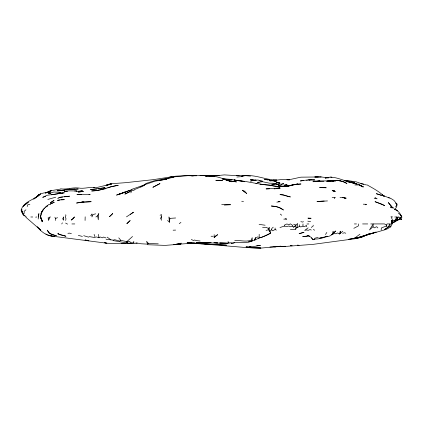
<?xml version="1.0" encoding="UTF-8"?>
<svg xmlns="http://www.w3.org/2000/svg" width="423" height="423" viewBox="0 0 423 423"><rect width="100%" height="100%" fill="white"/><g stroke="black" fill="none" stroke-linecap="round" stroke-linejoin="round"><path stroke-width="0.63" d="M293.588 224.211L296.015 225.131L295.735 225.93L296.2 227.22L297.644 227.452L297.67 223.508L293.562 227.156L292.43 226.072L292.43 225.226L290.321 223.846L288.978 224.777L286.916 223.947L284.393 225.115L284.393 226.067L279.973 227.526M306.162 225.21L306.162 225.819L304.206 226.638L302.968 226.099L302.995 223.941M392.1 222.863L395.605 221.261L397.319 219.553L396.874 219.167L396.917 216.988L394.733 216.988M85.076 220.446L85.171 216.83M161.533 220.314L161.454 214.546L160.111 215.27M373.017 226.696L373.208 223.941L369.501 229.99L373.017 226.696L374.223 227.86L376.65 226.707L377.85 227.923M389.969 226.162L390.143 223.941L387.193 223.915L386.363 225.052L386.363 225.993L387.738 227.532L389.969 226.162L390.736 226.871L386.495 229.335L359.233 237.208L348.393 239.402L359.233 237.208L376.169 232.058L359.381 237.361L369.792 233.745M55.318 220.468L55.498 218.49L54.905 217.195M169.496 222.207L169.856 218.368L168.877 216.962L169.496 222.207L167.587 220.468M38.562 217.025L38.9 213.604L38.282 215.889L38.562 217.025L38.133 219.035M381.165 230.017L381.372 227.981L386.363 225.993M358.651 223.941L358.429 225.893L353.834 228.32M220.182 243.019L227.881 243.283L228.097 241.623L229.086 243.008L231.291 242.707M401.85 216.988L401.512 216.988L400.454 214.535L401.85 216.988L401.358 219.622L400.311 219.035L400.565 217.316L399.952 218.696L391.693 223.249M391.835 223.365L392.295 220.468L392.777 220.616L391.968 222.186L392.777 220.616L391.011 216.65L392.629 216.988M65.676 220.468L65.999 218.633L65.279 217.279L65.956 215.133L65.586 214.81M394.802 209.29L396.192 207.582L396.922 205.842L396.922 203.865L396.679 205.43L395.574 206.577M295.693 229.197L296.2 227.22L295.825 229.24L290.416 229.483M252.161 241.158L248.682 241.914L254.858 240.079L255.466 237.8L258.067 236.838M397.319 219.553L398.091 216.988L399.508 217.316L399.952 218.696M27.199 206.556L27.754 204.737L29.869 204.32M130.86 192.856L131.743 190.699L134.144 190.487M24.116 215.466L22.488 213.509L21.176 210.03C23.514 201.671 33.375 200.047 39.424 195.072L36.96 196.78M41.851 211.981L41.089 213.721L41.851 211.986L40.513 216.988L42.242 221.805L40.471 216.988C40.872 212.478 43.474 208.227 47.202 205.694M254.519 239.978L255.466 237.8M234.77 240.581C240.201 240.1 245.816 242.22 251.093 240.19L252.214 237.7L252.214 240.698C245.774 244.24 238.228 241.554 231.291 243.257M97.634 215.804L98.765 213.308L98.3 219.817L97.634 215.804L95.899 216.973M390.736 226.871L392.11 223.941L391.492 220.468L392.295 220.468M160.243 219.056L161.332 216.745M61.769 223.968L62.361 222.826M397.472 218.056L398.091 216.988M43.342 209.47L41.079 213.24L43.342 209.47L44.664 208.248M392.729 221.562L393.977 220.187L394.675 220.663L396.917 216.988M325.477 234.538L326.826 232.439M387.738 227.532L384.348 229.626L387.738 227.532L390.143 223.941M311.534 238.006L312.861 239.704L313.855 239.704L314.913 238.17L318.239 237.366M400.459 214.387L400.206 214.741L398.45 213.287M90.67 215.756L91.971 213.953L91.971 216.946L92.991 214.509L95.656 213.858M113.047 240.581L127.852 243.13L132.6 243.13L133.821 241.507L133.821 243.31L137.2 243.579M331.299 234.839L332.478 234.395L335.603 230.969C332.875 233.982 329.924 237.314 325.361 236.727L327.656 236.425L321.713 238.16L319.397 238.001M47.011 206.482L48.449 204.647L50.321 204.198M214.175 237.589L215.513 236.008L217.692 234.659L214.175 237.589L214.175 234.659M391.989 222.852L392.856 221.927M273.232 227.167L271.714 228.621L271.714 229.816L272.676 230.826L275.114 229.515L276.367 230.123M258.194 238.033L261.943 237.266L270.561 233.152L270.688 232.132L268.356 229.795L268.356 228.425L269.467 227.363L269.525 230.963L270.561 233.152C265.755 236.494 259.838 237.224 254.858 240.079M33.729 199.244L38.905 194.686L40.645 193.924L38.879 194.712L36.759 196.526C40.122 192.692 45.753 192.835 50.448 191.894L46.969 192.618L50.448 191.815L47.545 192.608M45.541 207.434L47.302 205.805M126.8 242.834L126.8 241.66L132.542 236.483M25.935 209.813L24.143 211.315L24.18 213.509M393.48 207.804L393.231 208.016L391.92 206.736L388.298 202.564L391.524 206.556M342.81 231.244L339.447 234.014L337.691 232.973L335.709 233.787L334.609 233.38L332.478 234.395L333.033 231.201L333.853 232.56M179.273 223.704L180.922 222.382M58.12 233.628L58.665 233.195M398.085 219.288L395.605 221.261L400.311 219.035M144.64 184.93L145.998 183.905L139.4 187.563L133.911 189.832M311.265 227.452L313.179 226.004L313.179 225.184M48.418 218.162L50.263 216.782L48.434 220.468L48.159 217.692M354.754 238.08L359.91 234.226M131.701 243.13L129.332 241.332L126.8 241.66L120.788 240.322L119.778 241.073L114.675 239.709L113.327 240.127L106.088 239.312M96.27 236.933L98.982 237.726L100.034 236.959L102.498 237.821L103.582 237.033L106.046 237.964M308.129 227.87L304.671 230.371L307.029 229.938L308.034 230.387L310.085 229.552L311.259 230.033M310.514 221.382L309.98 221.758L307.791 221.123M143.106 185.998L146.728 183.222L153.887 180.875L174.572 176.83L187.817 175.693L196.647 175.788M130.437 214.308L133.525 212.203L126.477 216.856M394.675 220.663L396.874 219.167M57.671 198.71L59.014 197.816M303.434 221.62L302.752 222.075L300.848 221.668M135.915 242.776L140.87 243.754L147.542 244.15L148.515 243.532L158.26 243.828M33.972 198.583L36.627 196.901M45.42 193.031L49.544 191.074L51.283 190.731L45.504 193.163M313.855 239.704L314.913 239.069L318.239 238.895L327 236.161M297.644 227.452L299.579 226.31L300.785 226.961L302.968 226.099M140.716 187.209L144.994 184.708L132.172 189.192M234.691 242.421L233.48 243.119L231.032 243.23M293.562 227.156L295.735 225.93M146.474 184.142L154.781 181.25L166.953 179.088L159.794 180.404M46.578 192.655L51.257 190.651L60.88 189.002M35.03 198.022L35.96 197.53M269.525 230.963L271.714 229.816M130.004 191.497L124.901 194.094L130.712 191.344M50.168 204.119L54.239 202.279L50.448 203.881M369.723 233.581L362.622 236.774L354.754 238.768L313.02 244.367L286.937 246.323L269.911 247.011M47.54 192.555L48.724 192.037L47.016 192.661M368.481 234.046L362.479 236.621L370.411 233.596M123.981 192.565L116.526 195.109L125.287 192.068L118.424 194.58L124.949 191.894M55.498 218.49L57.56 217.66M392.095 223.027L395.547 221.652M107.765 187.96L110.546 186.871L118.266 185.332C109.16 186.321 100.859 191.09 91.606 190.958L97.401 190.445L106.088 188.616M365.192 204.817L366.582 204.325L363.278 204.187M45.705 196.33L42.702 197.345L46.969 195.299L64.359 192.793L51.246 194.829M292.43 226.072L290.247 226.791L288.978 225.993L286.667 226.58L284.393 226.067M118.271 194.384L119.656 193.93M67.902 233.459L69.108 233.078L71.387 233.681M290.992 185.538L292.156 185.205L286.461 186.294L290.257 185.739M47.836 199.423L55.683 197.213M294.963 184.661L296.645 184.19L285.197 186.585L293.89 184.55L300.88 183.994L293.89 184.55L297.908 184.037C289.147 185.792 280.2 187.807 271.286 185.549L280.2 186.749M342.582 233.274L344.438 232.756L345.781 233.242M372.499 233.168L373.239 232.967M266.067 230.403L268.356 229.795M241.417 176.661L236.875 177.015M290.992 185.475L292.156 185.189L286.937 186.247L283.458 186.443L285.197 186.538L278.244 185.491L282.3 186.384M67.257 189.705L69.573 189.134L62.62 190.53L58.601 190.815L67.833 189.335L78.271 188.991L73.486 189.298M163.204 179.521L173.906 177.2M242.887 176.275L241.723 176.264C254.117 173.504 264.634 179.923 276.811 180.161L274.157 180.298M227.881 243.283L229.086 243.008M277.662 188.42L279.978 187.912L276.505 188.447L279.978 187.986L266.067 188.896L269.546 188.843M60.362 197.425L58.818 197.737L60.88 197.06L69.573 196.187L64.359 196.838M190.715 175.746L186.078 175.556L175.645 176.19L153.041 179.685L125.219 182.715L110.694 183.756L106.088 185.84L110.736 183.804L106.088 185.163L107.828 184.93M347.637 180.457L344.444 180.854M328.338 177.517L325.192 178.099C335.196 174.525 344.756 182.704 354.823 182.329L350.709 181.869M50.802 193.306L48.37 193.739L53.922 191.984L60.88 192.38L58.924 192.402M67.13 191.117L64.359 191.614L68.621 190.852L77.002 190.974L74.654 191.027M306.538 180.394L307.463 180.23M76.558 191.455L82.506 190.773L80.767 190.953M308.732 180.018L311.28 179.585L308.732 179.976L314.76 179.865L307.801 179.886L300.314 180.954L303.751 180.547M98.046 188.896L99.352 188.69M100.658 188.478L105.068 187.685L90.443 189.552L96.767 189.049M107.828 184.888L97.153 187.437L93.589 187.378M67.13 191.096L64.359 191.508L66.966 191.265M308.214 235.865L302.688 236.684L309.44 235.891M169.856 218.368L175.645 217.988M332.15 197.567L335.481 197.567M60.88 197.319L62.62 197.076M199.989 175.661L203.468 175.355L215.64 175.757L224.338 174.9L239.143 175.783M35.632 217.163L36.907 216.988M297.908 184.037L293.89 184.565M276.843 202.104L280.174 201.697L278.234 201.343M60.008 200.031L57.401 200.343L60.88 199.741L64.359 199.677L61.314 199.878M63.884 190.392L57.036 190.821L64.359 190.419L60.88 190.63M326.931 181.24L334.17 180.484L340.642 180.616L334.17 180.484L326.931 181.24L330.194 181.002M320.639 237.663L321.84 237.53M247.233 246.81L245.969 246.947L252.32 246.736L260.473 245.382L256.692 245.789M249.121 246.604L251.013 246.403M274.617 183.968L271.635 184.248L278.503 184.74L275.585 183.682L273.025 183.201L269.546 183.191L262.593 181.737L257.374 182.297L259.331 182.551M284.616 185.343L286.937 185.121L283.458 185.025M328.967 177.401L325.192 177.745L328.089 177.866M274.183 188.87L275.341 188.769M204.409 242.575L195.4 243.357L187.13 243.516L188.367 243.437M60.88 193.1L62.62 192.951M169.893 176.909L172.172 176.751M67.833 189.335L74.792 189.118M211.622 244.288L226.49 245.144L190.826 243.315L194.548 243.035L178.966 244.198M324.192 201.041L316.975 201.485L327.487 200.941M85.821 202.009L91.178 201.692L81.745 202.115L76.531 203.051L83.484 201.94L81.745 202.178L85.224 202.046M224.338 205.086L230.572 204.721L221.689 204.351M81.644 194.369L76.944 194.58L90.157 194.369L88.967 194.374M274.474 246.524L277.081 246.403M279.043 246.313L280.999 246.218L260.854 248.1L246.942 247.592L248.206 247.635M173.139 230.197L175.645 230.096M306.966 224.005L308.859 223.941M211.262 242.585L198.715 242.897M215.64 175.757L219.119 175.661L206.091 175.804L211.172 175.783M332.15 181.335L333.884 181.287L326.931 181.478M262.593 227.421L266.189 227.325L268.356 228.425M190.942 242.495L187.103 242.596L191.719 242.569M236.563 175.429L241.723 175.307L250.532 176.132M132.172 243.484L118.266 243.632L106.866 243.236L52.098 236.134L47.588 234.924M318.27 176.946L314.76 176.988L321.105 176.941L300.848 177.168L290.416 179.447L286.937 179.764L289.316 179.928M283.785 219.125L286.783 219.098L285.165 218.733M226.77 243.14L217.998 243.109L213.901 242.675L217.649 242.897M359.661 184.967L354.828 184.967L358.159 183.963L362.77 186.918L359.661 185.121L363.542 186.955L359.968 185.512M25.052 216.158L23.344 214.498L21.15 210.03L22.34 210.03M30.842 216.988L32.745 216.988M40.629 216.988L42.501 221.731L41.28 219.373L40.777 216.988M71.936 223.941L74.792 223.941M354.379 223.941L356.494 223.941M362.585 223.941L367.74 223.941M370.733 223.941L384.444 223.915L386.363 225.052M391.312 223.941L392.11 223.941M211.093 236.251L213.192 236.251M276.811 180.161L273.025 180.145C278.514 180.542 283.875 178.369 289.316 179.844M178.966 244.134L180.864 244.14L165.213 245.388L147.823 244.737M217.57 242.998L193.829 243.082L189.557 242.358L191.296 242.458M94.419 187.326C88.999 187.008 83.701 189.044 78.271 187.965C72.418 187.304 66.744 189.631 60.88 188.891M283.458 186.638L285.197 186.665M190.815 243.31L193.448 243.373M196.082 243.437L201.924 243.727M242.887 176.238L241.723 176.211L242.887 176.343M270.879 180.743L276.505 180.896L270.879 180.743L269.097 180.325M333.308 180.891L335.624 180.954L332.15 180.727L313.02 181.213L323.886 181.245M249.47 247.672L260.854 248.005L246.942 247.629L197.398 243.468M241.723 201.279L243.495 201.337M219.521 243.008L227.812 243.299M121.523 243.437L125.219 243.579L121.591 243.452M190.821 243.188L193.454 243.299M332.15 190.773L333.98 190.858L335.333 191.608L332.473 190.551L333.98 190.858M222.382 178.871L229.552 179.252L242.844 181.245M290.416 245.684L292.156 245.779L290.257 245.509M277.16 246.445L279.783 246.583L277.499 246.477M274.019 246.815L275.791 246.916M204.51 243.875L210.331 244.214M321.036 176.941L328.671 177.893M270.704 180.838L269.546 180.764L273.025 180.637L280.015 183.55L276.505 182.133L279.978 183.016L276.505 182.435M222.382 178.897L226.294 179.13M227.595 179.209L232.116 179.939M214.419 176.64L201.729 175.46L191.296 175.82L193.216 175.968M260.589 184.417L271.286 185.279C258.723 184.671 246.604 180.87 234.035 180.166L242.205 181.271M207.175 176.18L205.208 176.037C214.683 174.821 223.159 178.855 231.857 181.779L222.598 178.86L228.843 180.764L236.51 181.916L227.246 180.573M209.136 176.317L213.065 176.592M269.319 180.695L271.169 180.838M340.044 197.509L344.338 197.858L345.723 198.329L342.91 197.314L345.723 198.329M255.878 183.614L256.988 183.704M346.056 181.033L349.535 181.335L345.739 180.954L349.535 181.737M260.272 181.012L262.593 181.224L259.384 180.621M200.132 241.01L196.515 240.629L194.49 239.994L193.708 240.544L191.318 239.545M259.114 224.391L265.105 225.216M297.369 245.102L299.109 245.308M349.255 180.811L356.494 181.922L360.206 183.259M259.939 184.116L264.333 184.666M245.361 191.228L243.32 190.969L242.4 190.186L246.741 193.443L243.965 191.476M253.403 179.981L250.421 179.595L255.741 180.098L250.421 181.055L255.635 180.045L258.4 180.066L259.384 180.769M208.687 175.899L213.763 176.565M279.978 184.507L275.585 183.682M356.795 183.651L353.015 183.122L356.399 183.645L347.098 181.604L356.166 183.852M383.91 196.198L382.117 194.712L384.317 196.182L381.964 195.003L388.272 197.594L389.757 197.8L390.625 198.657M344.29 197.874L346.347 198.17M275.849 206.673L271.286 206.001C275.611 206.197 280.158 206.995 283.458 210.025L279.455 207.767M132.6 243.13L133.821 243.31M82.4 236.431L78.313 235.4M255.191 180.214L256.349 180.425M236.536 180.462L234.162 179.965L235.426 180.341M85.023 240.005L88.878 240.819L85.203 240.021M363.664 184.291L360.586 183.635L362.648 183.846L366.381 185.004M235.035 180.214L235.928 180.404M286.937 196.177L290.416 196.944L283.458 194.94L279.978 194.606L283.135 194.971L286.392 196.002M330.627 176.978L331.933 177.269M243.463 181.441L244.743 181.731M308.06 235.474L307.553 235.357L309.292 236.283M265.522 179.489L264.333 179.209L269.155 179.849L270.894 180.658M266.712 179.764L267.902 180.045M104.433 242.654L106.866 243.236L104.338 242.596M243.463 181.335L244.743 181.641M50.739 235.833L49.443 235.458L54.615 236.399C47.35 236.468 41.57 232.185 37.155 226.786L40.719 230.144L25.903 217.258M276.505 206.768L278.868 207.566M83.722 235.68L88.497 237.129L89.517 236.642L95.328 237.626L94.102 234.379M393.284 208.142L390.239 206.895L391.931 207.91M251.093 240.19L252.214 240.698M347.912 180.457L348.806 180.864M366.926 184.809C372.843 188.145 379.077 191.381 383.962 196.172M65.634 223.09L67.585 224.127M388.272 197.594L389.387 198.186M107.178 237.144L110.9 239.83M313.38 229.488L314.627 230.191M309.356 236.272L311.534 237.599L312.861 239.704M391.058 198.556L393.961 200.396L396.869 204.124M395.024 209.163L397.488 210.903L394.522 209.015C397.853 210.543 400.623 213.361 401.512 216.988M45.927 233.977L46.969 234.749M280.306 214.091L281.718 215.249M24.338 215.281L26.258 216.936M41.28 219.373L42.437 220.505M395.516 203.077L396.679 204.235M148.515 243.532L146.58 241.332L147.542 244.15M118.773 237.853L120.788 240.322M401.03 219.199L401.358 219.622M24.095 215.529L22.583 213.509L21.266 210.03L23.344 214.498L21.176 210.03M306.162 225.819L306.775 226.654M126.8 241.66L127.852 243.13M334.223 197.742L334.725 198.641M98.284 234.379L98.982 237.726M391.492 220.468L391.703 223.365M299.579 224.745L299.579 226.31M275.114 228.029L275.114 229.515M259.183 234.294L259.183 237.34M340.229 231.244L339.447 234.014L340.838 232.634L340.229 231.244M63.624 217.068L62.652 218.844L63.693 220.187L63.624 217.068M74.453 217.02L73.073 218.744L71.191 220.129L74.453 217.02M112.703 213.594L109.531 216.645L112.703 213.594M130.099 220.626L126.895 223.603L130.099 220.626M24.666 205.023L23.096 206.329L28.378 202.104L24.666 205.023M52.209 201.353L50.427 202.823L54.059 200.544L52.209 201.353M158.26 184.476L152.877 187.299L159.994 183.571L158.26 184.476M283.579 183.677L280.846 184.37L283.579 183.677M128.301 190.741L125.134 192.179L132.087 189.716L128.301 190.741M362.516 236.764L359.968 237.678L354.754 238.725L362.516 236.764M310.99 218.215L309.641 218.702L307.912 218.099L310.99 218.215M375.534 197.879L374.181 198.26L377.142 198.831L375.534 197.879M302.683 232.645L299.114 233.644L304.037 232.375L302.683 232.645M181.208 243.193L173.906 244.753L181.208 243.193M286.937 184.782L284.616 185.274L286.937 184.782M81.745 191.582L78.271 192.079L83.484 191.455L81.745 191.582M318.239 181.113L313.02 181.747L319.973 180.938L318.239 181.113M285.187 246.276L281.898 246.561L285.187 246.276M210.427 242.675L203.468 242.998L196.515 242.643L210.427 242.675M323.098 187.516L319.566 187.638L326.26 187.775L323.098 187.516M219.595 180.272L215.815 180.304L222.598 180.436L219.595 180.272M279.978 188.552L276.505 188.372L279.978 188.552M342.582 181.335L339.103 180.737L342.582 181.456L346.945 183.445L342.582 181.335M56.349 235.759L53.922 235.225L50.099 233.67L48.661 232.703L47.202 230.144L50.099 233.67L56.349 235.759M111.059 183.841L110.694 183.756L111.275 184.735L111.059 183.841M65.861 236.203L60.88 235.003L57.734 233.755L65.861 236.203M379.034 194.427L376.259 193.697L381.546 195.41L379.034 194.427M333.847 190.921L332.473 190.551L334.815 191.196L333.847 190.921M380.837 203.738L375.042 201.692L384.655 205.573L380.837 203.738"/></g></svg>
